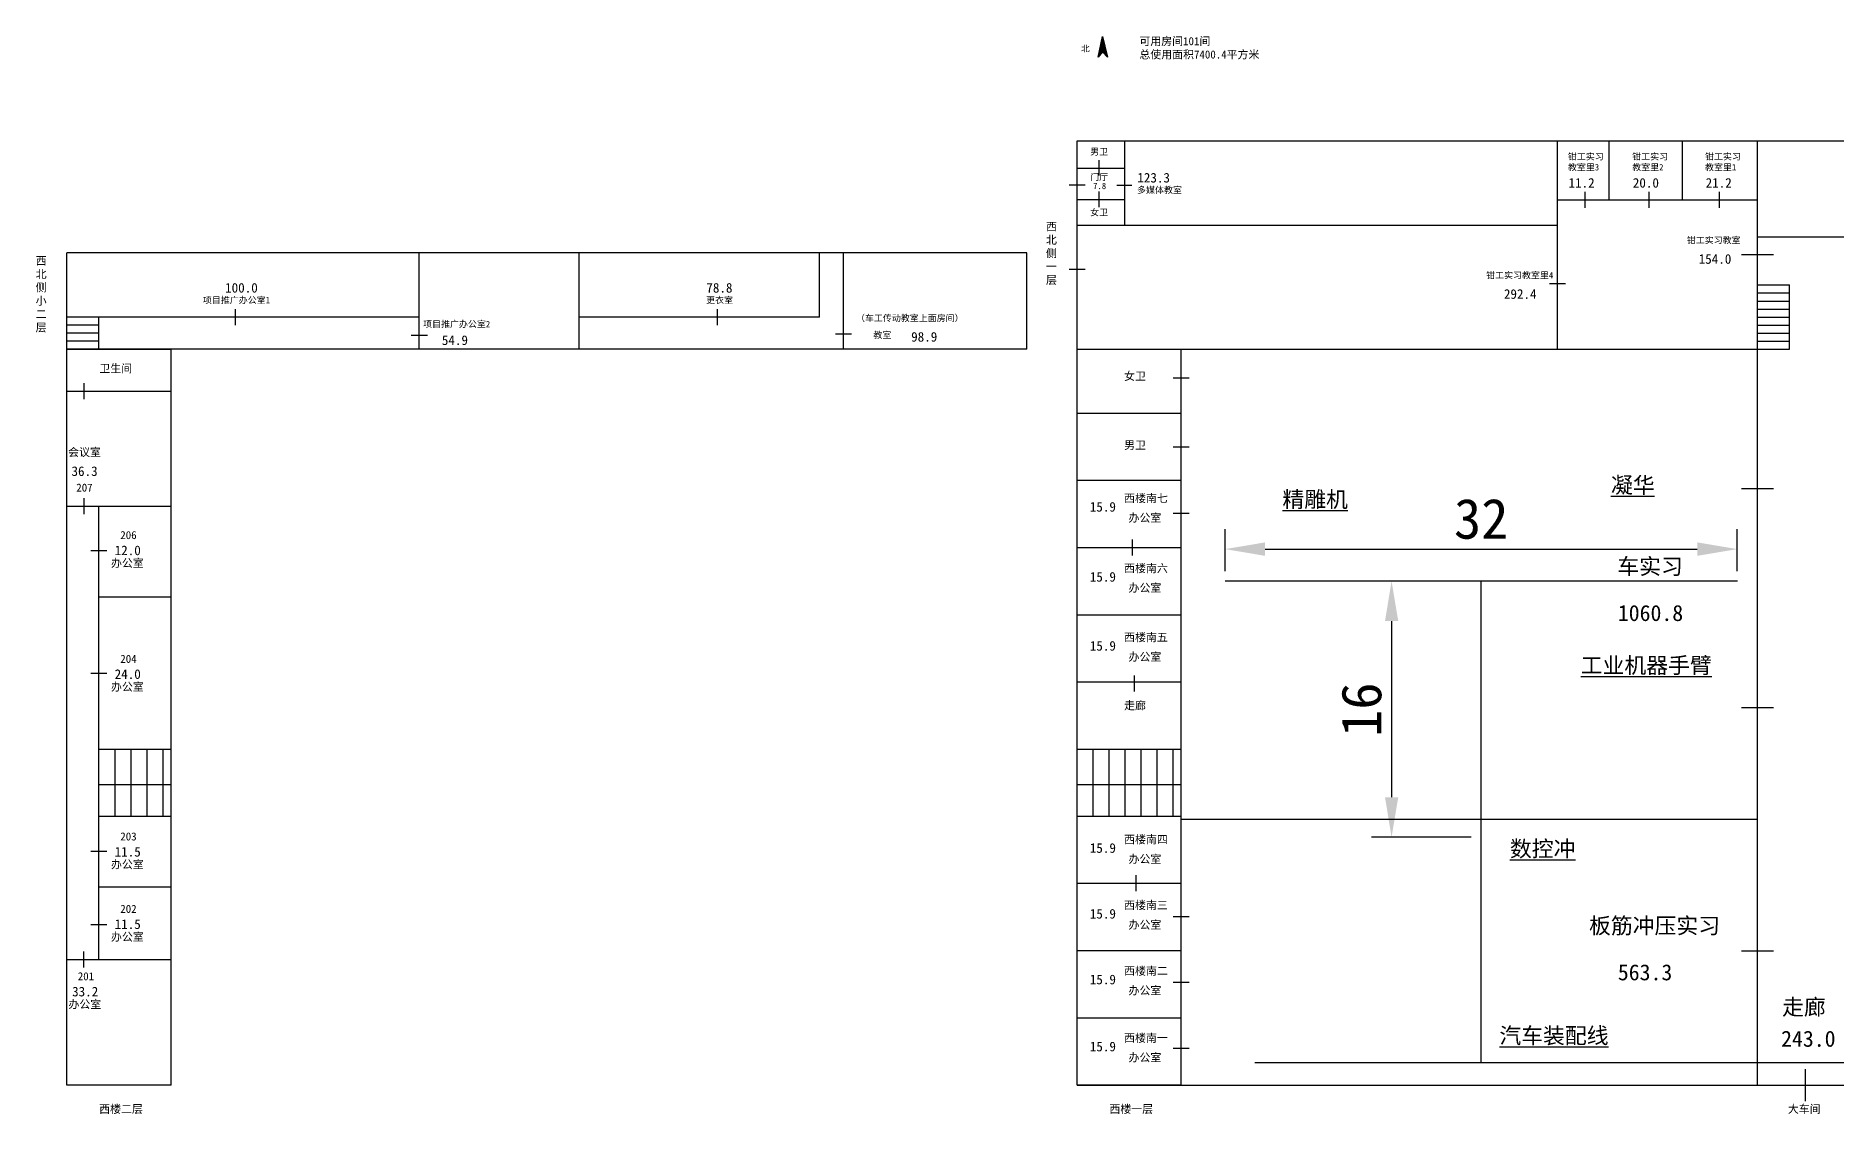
# Model space of a CAD drawing. Header units: millimetres. Extents: x 619 to 815, y 327 to 446.
# Drawn here: x 619 to 731.4, y 328.2 to 395.6 of the extents above; entities that cross this region are included whole.
import ezdxf

# ---------------------------------------------------------------- set-up
doc = ezdxf.new("R2010")
doc.units = ezdxf.units.MM
doc.styles.add('big', font='', dxfattribs={"height": 1})
doc.styles.add('name', font='', dxfattribs={"height": 0.5})
doc.styles.add('new', font='', dxfattribs={"height": 0.6})
doc.styles.get('big').set_extended_font_data('SimSun')
doc.styles.get('name').set_extended_font_data('SimSun')
doc.styles.get('new').set_extended_font_data('SimSun')
doc.dimstyles.new('ISO-25', dxfattribs={"dimtxt": 2.5, "dimasz": 2.5, "dimexe": 1.25, "dimexo": 0.625, "dimtad": 1, "dimtxsty": 'Standard', "dimcen": 2.5, "dimadec": 0, "dimazin": 0, "dimtfac": 1, "dimtmove": 0, "dimatfit": 3, "dimfxl": 1, "dimarcsym": 0})

# ---------------------------------------------------------------- blocks, each defined once
blk = doc.blocks.new('*D1')
at = {"color": 0, "lineweight": -2}
for p, q in [((693.28, 362.15), (693.28, 364.78)), ((725.28, 362.15), (725.28, 364.78)), ((695.78, 363.53), (722.78, 363.53))]:
    blk.add_line(p, q, dxfattribs=at)
at = {"color": 0}
for points in [[(695.78, 363.95), (695.78, 363.11), (693.28, 363.53)], [(722.78, 363.95), (722.78, 363.11), (725.28, 363.53)]]:
    blk.add_solid(points, dxfattribs=at)
at = {"layer": 'Defpoints', "color": 0}
for p in [(725.28, 363.53), (693.28, 361.53), (725.28, 361.53)]:
    blk.add_point(p, dxfattribs=at)
at = {"color": 0, "insert": (709.28, 365.41), "char_height": 2.5, "attachment_point": 5}
blk.add_mtext('32', dxfattribs=at)
blk = doc.blocks.new('*D2')
at = {"color": 0, "lineweight": -2}
for p, q in [((708.66, 361.53), (702.43, 361.53)), ((703.68, 359.03), (703.68, 348.03)), ((708.66, 345.53), (702.43, 345.53))]:
    blk.add_line(p, q, dxfattribs=at)
at = {"color": 0}
for points in [[(703.27, 359.03), (704.1, 359.03), (703.68, 361.53)], [(703.27, 348.03), (704.1, 348.03), (703.68, 345.53)]]:
    blk.add_solid(points, dxfattribs=at)
at = {"layer": 'Defpoints', "color": 0}
for p in [(709.28, 361.53), (703.68, 345.53), (709.28, 345.53)]:
    blk.add_point(p, dxfattribs=at)
at = {"color": 0, "insert": (701.81, 353.5), "char_height": 2.5, "attachment_point": 5, "rotation": 90}
blk.add_mtext('16', dxfattribs=at)

msp = doc.modelspace()

# ---------------------------------------------------------------- hatches: boundary and pattern name
msp.add_hatch(color=256).paths.add_polyline_path([(685.35, 394.273), (685.626, 394.607), (685.931, 394.258), (685.626, 395.55)])

# ---------------------------------------------------------------- linework, layer by layer
for p, q in [((685.35, 394.273), (685.626, 395.55)), ((685.626, 395.55), (685.931, 394.258)), ((685.626, 394.607), (685.35, 394.273)), ((685.931, 394.258), (685.626, 394.607)), ((684.045, 389.031), (775.045, 389.031)), ((684.045, 376.031), (684.045, 389.031)), ((687.004, 389.031), (687.004, 383.752)), ((714.045, 376.031), (714.045, 389.031)), ((717.284, 385.361), (717.284, 389.031)), ((721.857, 385.361), (721.857, 389.031)), ((726.545, 376.031), (726.545, 389.031)), ((684.045, 387.332), (687.004, 387.332)), ((685.404, 387.824), (685.404, 386.875)), ((683.545, 386.292), (684.545, 386.292)), ((685.404, 385.876), (685.404, 384.894)), ((686.521, 386.276), (687.454, 386.276)), ((715.747, 385.861), (715.747, 384.861)), ((719.746, 385.861), (719.746, 384.861)), ((724.149, 385.861), (724.149, 384.861)), ((684.045, 385.382), (687.004, 385.382)), ((714.045, 385.361), (726.545, 385.361)), ((714.045, 383.752), (684.045, 383.752)), ((726.545, 383.031), (775.045, 383.031)), ((620.934, 376.031), (620.934, 382.031)), ((680.9, 382.031), (620.934, 382.031)), ((642.934, 376.031), (642.934, 382.031)), ((652.934, 376.031), (652.934, 382.031)), ((667.934, 378.031), (667.934, 382.031)), ((669.434, 376.031), (669.434, 382.031)), ((680.9, 376.031), (680.9, 382.031)), ((725.545, 381.94), (727.545, 381.94)), ((683.545, 381.021), (684.545, 381.021)), ((713.545, 380.12), (714.545, 380.12)), ((726.545, 380.031), (728.545, 380.031)), ((726.545, 379.531), (728.545, 379.531)), ((726.545, 379.031), (728.545, 379.031)), ((728.545, 376.031), (728.545, 380.031)), ((642.934, 378.031), (620.934, 378.031)), ((622.934, 376.031), (622.934, 378.031)), ((631.464, 377.531), (631.464, 378.531)), ((667.934, 378.031), (652.934, 378.031)), ((661.567, 377.531), (661.567, 378.531)), ((726.545, 378.531), (728.545, 378.531)), ((726.545, 378.031), (728.545, 378.031)), ((622.934, 377.531), (620.934, 377.531)), ((622.934, 377.031), (620.934, 377.031)), ((642.438, 376.887), (643.451, 376.887)), ((668.934, 376.974), (669.934, 376.974)), ((726.545, 377.531), (728.545, 377.531)), ((726.545, 377.031), (728.545, 377.031)), ((622.934, 376.531), (620.934, 376.531)), ((620.934, 330.031), (620.934, 376.031)), ((620.934, 376.031), (627.434, 376.031)), ((680.9, 376.031), (620.934, 376.031)), ((627.434, 330.031), (627.434, 376.031)), ((684.045, 376.031), (726.545, 376.031)), ((684.045, 330.031), (684.045, 376.031)), ((684.045, 376.031), (726.545, 376.031)), ((690.545, 330.031), (690.545, 376.031)), ((726.545, 376.531), (728.545, 376.531)), ((726.545, 330.031), (726.545, 376.031)), ((726.545, 376.031), (728.545, 376.031)), ((620.934, 373.395), (627.434, 373.395)), ((621.995, 373.895), (621.995, 372.895)), ((690.045, 374.241), (691.045, 374.241)), ((684.045, 372.031), (690.545, 372.031)), ((690.045, 369.911), (691.045, 369.911)), ((684.045, 367.831), (690.545, 367.831)), ((621.995, 366.706), (621.995, 365.706)), ((725.545, 367.327), (727.545, 367.327)), ((620.934, 366.206), (627.434, 366.206)), ((622.934, 351.031), (622.934, 366.206)), ((690.045, 365.785), (691.045, 365.785)), ((622.434, 363.449), (623.434, 363.449)), ((684.045, 363.631), (690.545, 363.631)), ((687.466, 364.126), (687.466, 363.126)), ((622.934, 360.541), (627.434, 360.541)), ((684.045, 359.431), (690.545, 359.431)), ((622.434, 355.785), (623.434, 355.785)), ((687.597, 355.643), (687.597, 354.643)), ((684.045, 355.231), (690.545, 355.231)), ((725.545, 353.64), (727.545, 353.64)), ((622.934, 337.889), (622.934, 351.031)), ((622.934, 351.031), (627.434, 351.031)), ((623.934, 346.831), (623.934, 351.031)), ((624.934, 346.831), (624.934, 351.031)), ((625.934, 346.831), (625.934, 351.031)), ((626.934, 346.831), (626.934, 351.031)), ((684.045, 351.031), (690.545, 351.031)), ((685.045, 346.831), (685.045, 351.031)), ((686.045, 346.831), (686.045, 351.031)), ((687.045, 346.831), (687.045, 351.031)), ((688.045, 346.831), (688.045, 351.031)), ((689.045, 346.831), (689.045, 351.031)), ((690.045, 346.831), (690.045, 351.031)), ((622.934, 348.831), (627.434, 348.831)), ((684.045, 348.831), (690.545, 348.831)), ((627.434, 346.831), (622.934, 346.831)), ((690.545, 346.831), (684.045, 346.831)), ((690.545, 346.65), (726.545, 346.65)), ((709.285, 331.463), (709.285, 345.53)), ((622.434, 344.668), (623.434, 344.668)), ((687.723, 342.151), (687.723, 343.151)), ((622.934, 342.434), (627.434, 342.434)), ((690.545, 342.631), (684.045, 342.631)), ((622.434, 340.086), (623.434, 340.086)), ((690.045, 340.571), (691.045, 340.571)), ((620.934, 337.889), (627.434, 337.889)), ((621.964, 338.389), (621.964, 337.389)), ((690.545, 338.431), (684.045, 338.431)), ((725.545, 338.425), (727.545, 338.425)), ((690.045, 336.468), (691.045, 336.468)), ((690.545, 334.231), (684.045, 334.231)), ((690.045, 332.354), (691.045, 332.354)), ((695.14, 331.463), (767.659, 331.463)), ((729.524, 331.031), (729.524, 329.031)), ((627.434, 330.031), (620.934, 330.031)), ((627.434, 330.031), (620.934, 330.031)), ((684.045, 330.031), (768.545, 330.031)), ((690.545, 330.031), (684.045, 330.031)), ((690.545, 330.031), (684.045, 330.031))]:
    msp.add_line(p, q)
at = {"color": 1}
for p, q in [((725.285, 361.53), (693.285, 361.53)), ((709.285, 345.53), (709.285, 361.53))]:
    msp.add_line(p, q, dxfattribs=at)

# ---------------------------------------------------------------- texts
at = {"insert": (684.283, 394.997), "char_height": 0.3888, "width": 1.56958, "attachment_point": 1}
msp.add_mtext('\\fISOCP|b0|i0|c134|p2;北', dxfattribs=at)
at = {"attachment_point": 1}
for s, insert, char_height, width, style in [('可用房间101间\\P总使用面积7400.4平方米', (687.929, 395.514), 0.5, 84.28571, 'name'), ('{\\H0.8x;男卫}', (684.854, 388.562), 0.5, 5.2666, 'name'), ('{\\H0.8x;钳工实习\\P教室里3}', (714.696, 388.254), 0.5, 5.2666, 'name'), ('{\\H0.8x;钳工实习\\P教室里2}', (718.714, 388.254), 0.5, 5.2666, 'name'), ('{\\H0.8x;钳工实习\\P教室里1}', (723.263, 388.254), 0.5, 5.2666, 'name'), ('{\\H0.8x;门厅}', (684.854, 386.968), 0.5, 5.2666, 'name'), ('{\\C0;123.3}', (687.797, 387.035), 0.6, 8.57333, 'new'), ('{\\H0.8x;7.8}', (685.036, 386.42), 0.5, 5.2666, 'name'), ('{\\H0.8x;多媒体教室}', (687.782, 386.164), 0.5, 5.2666, 'name'), ('{\\C0;11.2}', (714.734, 386.712), 0.6, 8.57333, 'new'), ('{\\C0;20.0}', (718.751, 386.712), 0.6, 8.57333, 'new'), ('{\\C0;21.2}', (723.301, 386.712), 0.6, 8.57333, 'new'), ('{\\H0.8x;女卫}', (684.854, 384.761), 0.5, 5.2666, 'name'), ('西\\P北\\P侧\\P一\\P层', (682.091, 383.929), 0.5, 6.65661, 'name'), ('{\\H0.8x;钳工实习教室}', (722.124, 383.029), 0.5, 5.2666, 'name'), ('西\\P北\\P侧\\P小\\P二\\P层', (618.98, 381.794), 0.5, 6.65661, 'name'), ('{\\C0;154.0}', (722.866, 381.957), 0.6, 8.57333, 'new'), ('{\\C0;100.0}', (630.812, 380.156), 0.6, 8.57333, 'new'), ('{\\C0;78.8}', (660.874, 380.156), 0.6, 8.57333, 'new'), ('{\\H0.8x;钳工实习教室里4}', (709.588, 380.84), 0.5, 5.2666, 'name'), ('{\\H0.8x;项目推广办公室1}', (629.425, 379.285), 0.5, 5.2666, 'name'), ('{\\H0.8x;更衣室}', (660.86, 379.285), 0.5, 5.2666, 'name'), ('{\\C0;292.4}', (710.698, 379.768), 0.6, 8.57333, 'new'), ('{\\H0.8x;项目推广办公室2}', (643.182, 377.789), 0.5, 5.2666, 'name'), ('{\\H0.8x;（车工传动教室上面房间）}', (670.224, 378.163), 0.5, 7.26389, 'name'), ('{\\C0;54.9}', (644.351, 376.883), 0.6, 8.57333, 'new'), ('{\\H0.8x;教室}', (671.313, 377.11), 0.5, 5.2666, 'name'), ('{\\C0;98.9}', (673.669, 377.092), 0.6, 8.57333, 'new'), ('卫生间', (622.957, 375.066), 0.5, 6.65661, 'name'), ('女卫', (686.974, 374.586), 0.5, 6.65661, 'name'), ('男卫', (686.974, 370.276), 0.5, 6.65661, 'name'), ('会议室', (621.006, 369.836), 0.5, 6.65661, 'name'), ('36.3', (621.216, 368.7), 0.6, 8.57333, 'new'), ('{\\L凝华}', (717.387, 368.028), 1, 7.08095, 'big'), ('207', (621.516, 367.622), 0.5, 6.65661, 'name'), ('西楼南七', (686.974, 366.957), 0.5, 6.65661, 'name'), ('{\\L精雕机}', (696.862, 367.137), 1, 7.08095, 'big'), ('15.9', (684.829, 366.474), 0.6, 8.57333, 'new'), ('办公室', (687.251, 365.735), 0.5, 6.65661, 'name'), ('206', (624.265, 364.657), 0.5, 6.65661, 'name'), ('12.0', (623.912, 363.752), 0.6, 8.57333, 'new'), ('办公室', (623.684, 362.907), 0.5, 6.65661, 'name'), ('15.9', (684.829, 362.098), 0.6, 8.57333, 'new'), ('西楼南六', (686.974, 362.581), 0.5, 6.65661, 'name'), ('车实习', (717.784, 362.952), 1, 7.08095, 'big'), ('办公室', (687.251, 361.359), 0.5, 6.65661, 'name'), ('1060.8', (717.816, 360.038), 1, 8.57333, 'big'), ('15.9', (684.829, 357.787), 0.6, 8.57333, 'new'), ('西楼南五', (686.974, 358.27), 0.5, 6.65661, 'name'), ('204', (624.265, 356.925), 0.5, 6.65661, 'name'), ('办公室', (687.251, 357.047), 0.5, 6.65661, 'name'), ('{\\L工业机器手臂}', (715.497, 356.772), 1, 9.48601, 'big'), ('24.0', (623.912, 356.02), 0.6, 8.57333, 'new'), ('办公室', (623.684, 355.175), 0.5, 6.65661, 'name'), ('走廊', (686.974, 354.007), 0.5, 6.65661, 'name'), ('203', (624.265, 345.828), 0.5, 6.65661, 'name'), ('西楼南四', (686.974, 345.639), 0.5, 6.65661, 'name'), ('{\\L数控冲}', (711.075, 345.314), 1, 7.08095, 'big'), ('办公室', (623.684, 344.078), 0.5, 6.65661, 'name'), ('11.5', (623.912, 344.923), 0.6, 8.57333, 'new'), ('15.9', (684.829, 345.156), 0.6, 8.57333, 'new'), ('办公室', (687.251, 344.417), 0.5, 6.65661, 'name'), ('202', (624.265, 341.305), 0.5, 6.65661, 'name'), ('15.9', (684.829, 341.048), 0.6, 8.57333, 'new'), ('西楼南三', (686.974, 341.531), 0.5, 6.65661, 'name'), ('办公室', (623.684, 339.555), 0.5, 6.65661, 'name'), ('11.5', (623.912, 340.4), 0.6, 8.57333, 'new'), ('办公室', (687.251, 340.309), 0.5, 6.65661, 'name'), ('\\pt7;板筋冲压实习', (716.018, 340.504), 1, 12.71515, 'big'), ('西楼南二', (686.974, 337.426), 0.5, 6.65661, 'name'), ('563.3', (717.816, 337.591), 1, 8.57333, 'big'), ('201', (621.608, 337.092), 0.5, 6.65661, 'name'), ('15.9', (684.829, 336.944), 0.6, 8.57333, 'new'), ('办公室', (687.251, 336.204), 0.5, 6.65661, 'name'), ('办公室', (621.027, 335.342), 0.5, 6.65661, 'name'), ('33.2', (621.255, 336.187), 0.6, 8.57333, 'new'), ('走廊', (728.079, 335.422), 1, 6.65661, 'big'), ('西楼南一', (686.974, 333.237), 0.5, 6.65661, 'name'), ('{\\L汽车装配线}', (710.416, 333.64), 1, 7.08095, 'big'), ('243.0', (728.015, 333.44), 1, 8.57333, 'big'), ('15.9', (684.829, 332.754), 0.6, 8.57333, 'new'), ('办公室', (687.251, 332.015), 0.5, 6.65661, 'name'), ('西楼二层', (622.945, 328.799), 0.5, 6.65661, 'name'), ('西楼一层', (686.055, 328.799), 0.5, 6.65661, 'name'), ('大车间', (728.436, 328.799), 0.5, 6.65661, 'name')]:
    msp.add_mtext(s, dxfattribs=dict(at, insert=insert, char_height=char_height, width=width, style=style))

# ---------------------------------------------------------------- dimensions: what is measured, and where the dimension line sits
dim = msp.add_linear_dim(base=(725.285, 363.53), p1=(693.285, 361.53), p2=(725.285, 361.53), dimstyle='ISO-25')
dim.commit()
dim.dimension.update_dxf_attribs({"geometry": '*D1', "text_midpoint": (709.285, 365.405)})
dim = msp.add_linear_dim(base=(703.682, 345.53), p1=(709.285, 361.53), p2=(709.285, 345.53), angle=90, dimstyle='ISO-25')
dim.commit()
dim.dimension.update_dxf_attribs({"geometry": '*D2', "text_midpoint": (703.682, 353.497), "dimtype": 160})

doc.saveas('drawing.dxf')
